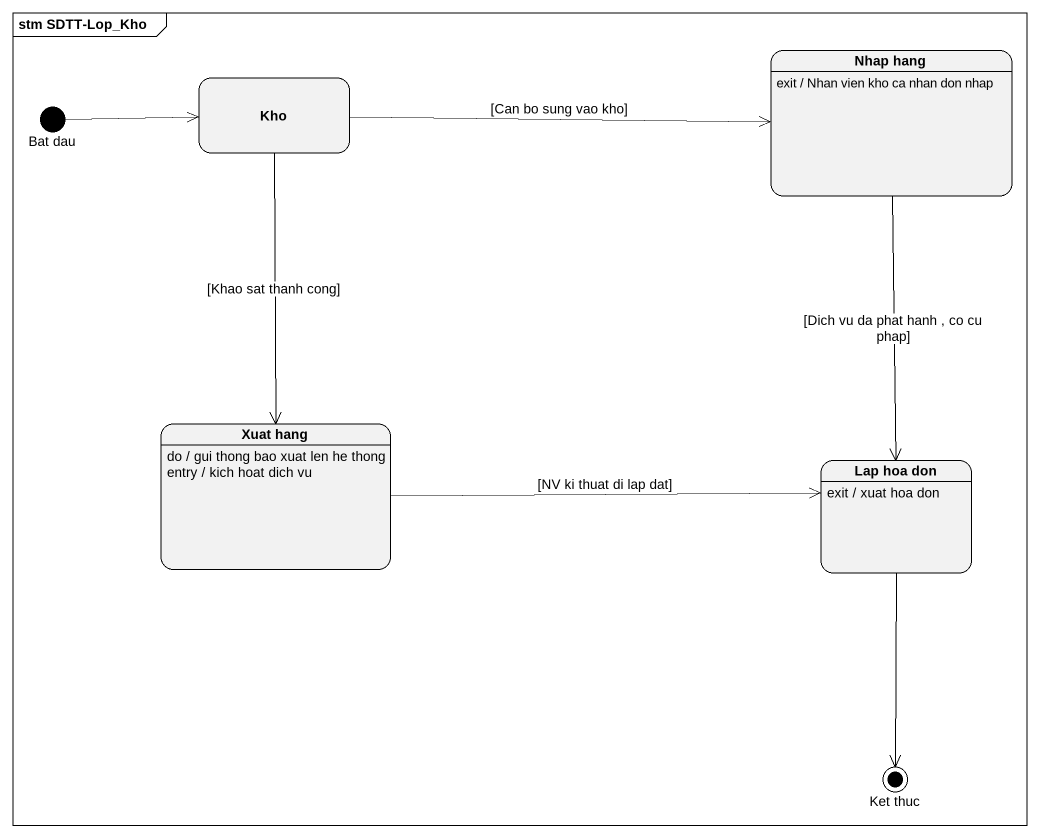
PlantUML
@startuml
mainframe stm SDTT-Lop_Kho
hide empty description
state Kho
state "Nhap hang" as Nhap_hang
Nhap_hang : exit / Nhan vien kho ca nhan don nhap
state "Bat dau" as Bat_dau <<start>>
state "Xuat hang" as Xuat_hang
Xuat_hang : do / gui thong bao xuat len he thong
Xuat_hang : entry / kich hoat dich vu
state "Lap hoa don" as Lap_hoa_don
Lap_hoa_don : exit / xuat hoa don
state "Ket thuc" as Ket_thuc <<end>>
Kho -right-> Nhap_hang : [Can bo sung vao kho]
Kho --> Xuat_hang : [Khao sat thanh cong]
Nhap_hang --> Lap_hoa_don : [Dich vu da phat hanh , co cu phap]
Bat_dau -right-> Kho
Xuat_hang -right-> Lap_hoa_don : [NV ki thuat di lap dat]
Lap_hoa_don --> Ket_thuc
@enduml
